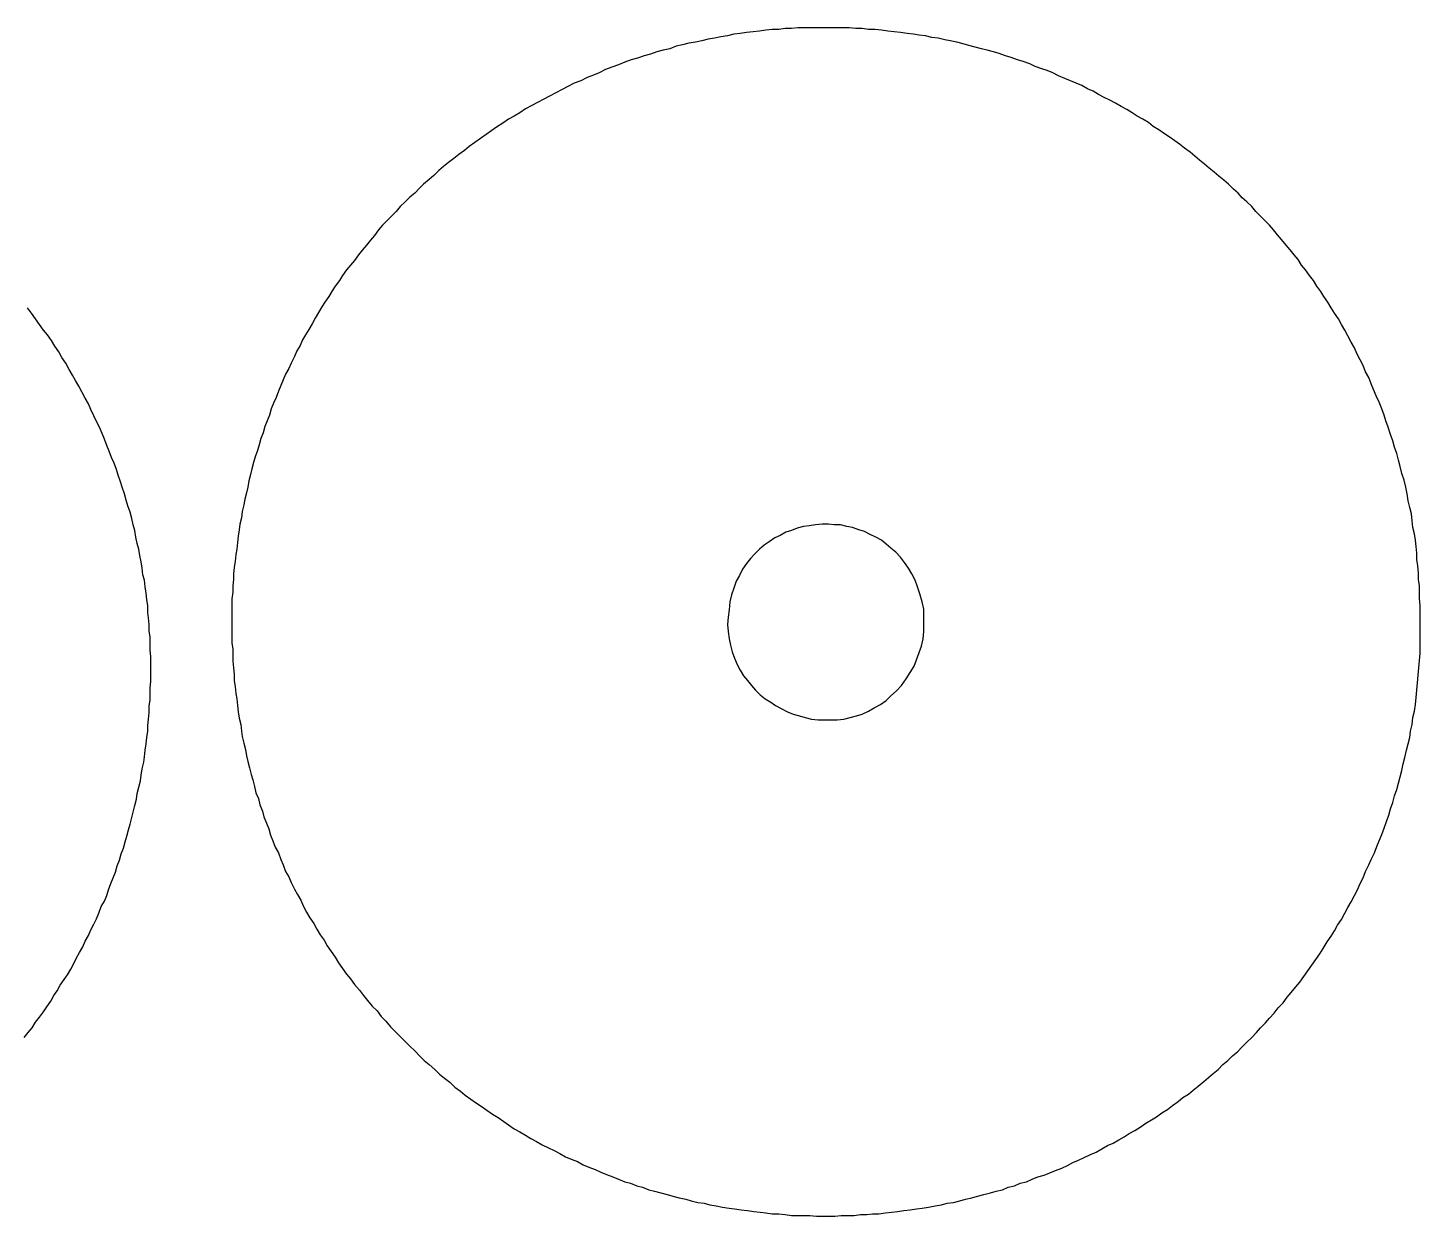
# Model space of a CAD drawing. Extents: x 11 to 591, y 39 to 419.
# Drawn here: x 46.2 to 89.62, y 262.38 to 299.43 of the extents above; entities that cross this region are included whole.
import ezdxf

# ---------------------------------------------------------------- set-up
doc = ezdxf.new("R2010")
doc.units = 0
doc.layers.get('0').update_dxf_attribs({"linetype": 'CONTINUOUS'})

msp = doc.modelspace()

# ---------------------------------------------------------------- linework, layer by layer
at = {"color": 3}
for p, q in [((67.815419, 299.155266), (67.615419, 299.105266)), ((68.015419, 299.180266), (67.815419, 299.155266)), ((68.215419, 299.230266), (68.015419, 299.180266)), ((68.415419, 299.255266), (68.215419, 299.230266)), ((68.615419, 299.280266), (68.415419, 299.255266)), ((68.815419, 299.305266), (68.615419, 299.280266)), ((69.015419, 299.330266), (68.815419, 299.305266)), ((69.215419, 299.355266), (69.015419, 299.330266)), ((69.415419, 299.380266), (69.215419, 299.355266)), ((69.615419, 299.380266), (69.415419, 299.380266)), ((69.815419, 299.405266), (69.615419, 299.380266)), ((70.015419, 299.405266), (69.815419, 299.405266)), ((70.215419, 299.430266), (70.015419, 299.405266)), ((70.415419, 299.430266), (70.215419, 299.430266)), ((70.615419, 299.430266), (70.415419, 299.430266)), ((70.815419, 299.430266), (70.615419, 299.430266)), ((71.015419, 299.430266), (70.815419, 299.430266)), ((71.215419, 299.430266), (71.015419, 299.430266)), ((71.415419, 299.430266), (71.215419, 299.430266)), ((71.615419, 299.430266), (71.415419, 299.430266)), ((71.815419, 299.430266), (71.615419, 299.430266)), ((72.015419, 299.405266), (71.815419, 299.430266)), ((72.215419, 299.405266), (72.015419, 299.405266)), ((72.415419, 299.380266), (72.215419, 299.405266)), ((72.615419, 299.380266), (72.415419, 299.380266)), ((72.815419, 299.355266), (72.615419, 299.380266)), ((73.015419, 299.330266), (72.815419, 299.355266)), ((73.215419, 299.305266), (73.015419, 299.330266)), ((73.415419, 299.280266), (73.215419, 299.305266)), ((73.615419, 299.255266), (73.415419, 299.280266)), ((73.815419, 299.230266), (73.615419, 299.255266)), ((73.990419, 299.205266), (73.815419, 299.230266)), ((74.190419, 299.180266), (73.990419, 299.205266)), ((74.390419, 299.130266), (74.190419, 299.180266)), ((74.590419, 299.105266), (74.390419, 299.130266)), ((65.815419, 298.680266), (65.615419, 298.605266)), ((66.015419, 298.730266), (65.815419, 298.680266)), ((66.215419, 298.780266), (66.015419, 298.730266)), ((66.415419, 298.855266), (66.215419, 298.780266)), ((66.615419, 298.905266), (66.415419, 298.855266)), ((66.815419, 298.955266), (66.615419, 298.905266)), ((67.015419, 298.980266), (66.815419, 298.955266)), ((67.215419, 299.030266), (67.015419, 298.980266)), ((67.415419, 299.080266), (67.215419, 299.030266)), ((67.615419, 299.105266), (67.415419, 299.080266)), ((74.790419, 299.055266), (74.590419, 299.105266)), ((74.965419, 299.030266), (74.790419, 299.055266)), ((75.165419, 298.980266), (74.965419, 299.030266)), ((75.365419, 298.930266), (75.165419, 298.980266)), ((75.540419, 298.880266), (75.365419, 298.930266)), ((75.740419, 298.830266), (75.540419, 298.880266)), ((75.940419, 298.780266), (75.740419, 298.830266)), ((76.115419, 298.730266), (75.940419, 298.780266)), ((76.315419, 298.680266), (76.115419, 298.730266)), ((76.490419, 298.630266), (76.315419, 298.680266)), ((64.615419, 298.280266), (64.415419, 298.205266)), ((64.815419, 298.355266), (64.615419, 298.280266)), ((65.015419, 298.430266), (64.815419, 298.355266)), ((65.215419, 298.480266), (65.015419, 298.430266)), ((65.415419, 298.555266), (65.215419, 298.480266)), ((65.615419, 298.605266), (65.415419, 298.555266)), ((76.690419, 298.555266), (76.490419, 298.630266)), ((76.865419, 298.505266), (76.690419, 298.555266)), ((77.065419, 298.430266), (76.865419, 298.505266)), ((77.240419, 298.380266), (77.065419, 298.430266)), ((77.440419, 298.305266), (77.240419, 298.380266)), ((77.615419, 298.230266), (77.440419, 298.305266)), ((63.640419, 297.880266), (63.440419, 297.780266)), ((63.840419, 297.955266), (63.640419, 297.880266)), ((64.015419, 298.030266), (63.840419, 297.955266)), ((64.215419, 298.130266), (64.015419, 298.030266)), ((64.415419, 298.205266), (64.215419, 298.130266)), ((77.815419, 298.155266), (77.615419, 298.230266)), ((77.990419, 298.105266), (77.815419, 298.155266)), ((78.165419, 298.030266), (77.990419, 298.105266)), ((78.340419, 297.930266), (78.165419, 298.030266)), ((78.540419, 297.855266), (78.340419, 297.930266)), ((78.715419, 297.780266), (78.540419, 297.855266)), ((62.665419, 297.405266), (62.465419, 297.305266)), ((62.865419, 297.505266), (62.665419, 297.405266)), ((63.040419, 297.605266), (62.865419, 297.505266)), ((63.240419, 297.705266), (63.040419, 297.605266)), ((63.440419, 297.780266), (63.240419, 297.705266)), ((78.890419, 297.705266), (78.715419, 297.780266)), ((79.065419, 297.630266), (78.890419, 297.705266)), ((79.240419, 297.530266), (79.065419, 297.630266)), ((79.415419, 297.455266), (79.240419, 297.530266)), ((79.590419, 297.355266), (79.415419, 297.455266)), ((61.915419, 297.005266), (61.715419, 296.905266)), ((62.090419, 297.105266), (61.915419, 297.005266)), ((62.290419, 297.205266), (62.090419, 297.105266)), ((62.465419, 297.305266), (62.290419, 297.205266)), ((79.765419, 297.255266), (79.590419, 297.355266)), ((79.940419, 297.180266), (79.765419, 297.255266)), ((80.115419, 297.080266), (79.940419, 297.180266)), ((80.290419, 296.980266), (80.115419, 297.080266)), ((80.465419, 296.880266), (80.290419, 296.980266)), ((61.190419, 296.580266), (61.015419, 296.455266)), ((61.365419, 296.680266), (61.190419, 296.580266)), ((61.540419, 296.780266), (61.365419, 296.680266)), ((61.715419, 296.905266), (61.540419, 296.780266)), ((80.640419, 296.780266), (80.465419, 296.880266)), ((80.790419, 296.680266), (80.640419, 296.780266)), ((80.965419, 296.580266), (80.790419, 296.680266)), ((81.140419, 296.480266), (80.965419, 296.580266)), ((60.490419, 296.105266), (60.315419, 295.980266)), ((60.665419, 296.230266), (60.490419, 296.105266)), ((60.815419, 296.330266), (60.665419, 296.230266)), ((61.015419, 296.455266), (60.815419, 296.330266)), ((81.290419, 296.355266), (81.140419, 296.480266)), ((81.465419, 296.255266), (81.290419, 296.355266)), ((81.640419, 296.130266), (81.465419, 296.255266)), ((81.790419, 296.030266), (81.640419, 296.130266)), ((59.965419, 295.730266), (59.815419, 295.605266)), ((60.140419, 295.855266), (59.965419, 295.730266)), ((60.315419, 295.980266), (60.140419, 295.855266)), ((81.965419, 295.905266), (81.790419, 296.030266)), ((82.115419, 295.805266), (81.965419, 295.905266)), ((82.265419, 295.680266), (82.115419, 295.805266)), ((82.440419, 295.555266), (82.265419, 295.680266)), ((59.315419, 295.230266), (59.165419, 295.105266)), ((59.490419, 295.355266), (59.315419, 295.230266)), ((59.640419, 295.480266), (59.490419, 295.355266)), ((59.815419, 295.605266), (59.640419, 295.480266)), ((82.590419, 295.430266), (82.440419, 295.555266)), ((82.740419, 295.305266), (82.590419, 295.430266)), ((82.890419, 295.180266), (82.740419, 295.305266)), ((58.865419, 294.830266), (58.715419, 294.705266)), ((59.015419, 294.980266), (58.865419, 294.830266)), ((59.165419, 295.105266), (59.015419, 294.980266)), ((83.040419, 295.055266), (82.890419, 295.180266)), ((83.190419, 294.930266), (83.040419, 295.055266)), ((83.340419, 294.805266), (83.190419, 294.930266)), ((83.490419, 294.680266), (83.340419, 294.805266)), ((58.415419, 294.430266), (58.265419, 294.280266)), ((58.540419, 294.555266), (58.415419, 294.430266)), ((58.715419, 294.705266), (58.540419, 294.555266)), ((83.640419, 294.555266), (83.490419, 294.680266)), ((83.790419, 294.405266), (83.640419, 294.555266)), ((83.940419, 294.280266), (83.790419, 294.405266)), ((57.965419, 294.005266), (57.815419, 293.855266)), ((58.115419, 294.155266), (57.965419, 294.005266)), ((58.265419, 294.280266), (58.115419, 294.155266)), ((84.065419, 294.130266), (83.940419, 294.280266)), ((84.215419, 294.005266), (84.065419, 294.130266)), ((84.365419, 293.855266), (84.215419, 294.005266)), ((57.540419, 293.555266), (57.415419, 293.430266)), ((57.690419, 293.705266), (57.540419, 293.555266)), ((57.815419, 293.855266), (57.690419, 293.705266)), ((84.490419, 293.705266), (84.365419, 293.855266)), ((84.640419, 293.555266), (84.490419, 293.705266)), ((84.765419, 293.430266), (84.640419, 293.555266)), ((57.140419, 293.130266), (57.015419, 292.955266)), ((57.265419, 293.280266), (57.140419, 293.130266)), ((57.415419, 293.430266), (57.265419, 293.280266)), ((84.915419, 293.280266), (84.765419, 293.430266)), ((85.040419, 293.130266), (84.915419, 293.280266)), ((85.165419, 292.980266), (85.040419, 293.130266)), ((56.765419, 292.655266), (56.640419, 292.505266)), ((56.890419, 292.805266), (56.765419, 292.655266)), ((57.015419, 292.955266), (56.890419, 292.805266)), ((85.290419, 292.830266), (85.165419, 292.980266)), ((85.440419, 292.655266), (85.290419, 292.830266)), ((85.565419, 292.505266), (85.440419, 292.655266)), ((56.390419, 292.180266), (56.265419, 292.030266)), ((56.515419, 292.355266), (56.390419, 292.180266)), ((56.640419, 292.505266), (56.515419, 292.355266)), ((85.690419, 292.355266), (85.565419, 292.505266)), ((85.815419, 292.205266), (85.690419, 292.355266)), ((85.915419, 292.030266), (85.815419, 292.205266)), ((56.140419, 291.880266), (56.015419, 291.705266)), ((56.265419, 292.030266), (56.140419, 291.880266)), ((86.040419, 291.880266), (85.915419, 292.030266)), ((86.165419, 291.705266), (86.040419, 291.880266)), ((55.790419, 291.380266), (55.690419, 291.230266)), ((55.915419, 291.555266), (55.790419, 291.380266)), ((56.015419, 291.705266), (55.915419, 291.555266)), ((86.290419, 291.555266), (86.165419, 291.705266)), ((86.390419, 291.380266), (86.290419, 291.555266)), ((86.515419, 291.205266), (86.390419, 291.380266)), ((55.465419, 290.880266), (55.365419, 290.730266)), ((55.590419, 291.055266), (55.465419, 290.880266)), ((55.690419, 291.230266), (55.590419, 291.055266)), ((86.615419, 291.055266), (86.515419, 291.205266)), ((86.740419, 290.880266), (86.615419, 291.055266)), ((86.840419, 290.705266), (86.740419, 290.880266)), ((46.315419, 290.530266), (46.190419, 290.705266)), ((46.440419, 290.355266), (46.315419, 290.530266)), ((55.265419, 290.555266), (55.165419, 290.380266)), ((55.365419, 290.730266), (55.265419, 290.555266)), ((86.940419, 290.530266), (86.840419, 290.705266)), ((87.065419, 290.355266), (86.940419, 290.530266)), ((46.565419, 290.180266), (46.440419, 290.355266)), ((46.690419, 290.005266), (46.565419, 290.180266)), ((46.815419, 289.855266), (46.690419, 290.005266)), ((54.965419, 290.030266), (54.865419, 289.855266)), ((55.065419, 290.205266), (54.965419, 290.030266)), ((55.165419, 290.380266), (55.065419, 290.205266)), ((87.165419, 290.180266), (87.065419, 290.355266)), ((87.265419, 290.005266), (87.165419, 290.180266)), ((87.365419, 289.830266), (87.265419, 290.005266)), ((46.940419, 289.680266), (46.815419, 289.855266)), ((47.040419, 289.505266), (46.940419, 289.680266)), ((54.765419, 289.705266), (54.690419, 289.530266)), ((54.865419, 289.855266), (54.765419, 289.705266)), ((87.465419, 289.630266), (87.365419, 289.830266)), ((87.565419, 289.455266), (87.465419, 289.630266)), ((47.165419, 289.330266), (47.040419, 289.505266)), ((47.265419, 289.155266), (47.165419, 289.330266)), ((47.390419, 288.980266), (47.265419, 289.155266)), ((54.515419, 289.180266), (54.415419, 288.980266)), ((54.590419, 289.355266), (54.515419, 289.180266)), ((54.690419, 289.530266), (54.590419, 289.355266)), ((87.640419, 289.280266), (87.565419, 289.455266)), ((87.740419, 289.080266), (87.640419, 289.280266)), ((47.490419, 288.780266), (47.390419, 288.980266)), ((47.590419, 288.605266), (47.490419, 288.780266)), ((54.340419, 288.805266), (54.240419, 288.630266)), ((54.415419, 288.980266), (54.340419, 288.805266)), ((87.840419, 288.905266), (87.740419, 289.080266)), ((87.915419, 288.705266), (87.840419, 288.905266)), ((88.015419, 288.530266), (87.915419, 288.705266)), ((47.690419, 288.430266), (47.590419, 288.605266)), ((47.790419, 288.255266), (47.690419, 288.430266)), ((54.090419, 288.280266), (54.015419, 288.105266)), ((54.165419, 288.455266), (54.090419, 288.280266)), ((54.240419, 288.630266), (54.165419, 288.455266)), ((88.090419, 288.330266), (88.015419, 288.530266)), ((88.165419, 288.155266), (88.090419, 288.330266)), ((47.890419, 288.080266), (47.790419, 288.255266)), ((47.990419, 287.880266), (47.890419, 288.080266)), ((48.090419, 287.705266), (47.990419, 287.880266)), ((53.940419, 287.905266), (53.865419, 287.730266)), ((54.015419, 288.105266), (53.940419, 287.905266)), ((88.240419, 287.955266), (88.165419, 288.155266)), ((88.340419, 287.755266), (88.240419, 287.955266)), ((48.165419, 287.530266), (48.090419, 287.705266)), ((48.265419, 287.330266), (48.165419, 287.530266)), ((53.790419, 287.555266), (53.740419, 287.355266)), ((53.865419, 287.730266), (53.790419, 287.555266)), ((88.415419, 287.555266), (88.340419, 287.755266)), ((88.490419, 287.355266), (88.415419, 287.555266)), ((48.340419, 287.155266), (48.265419, 287.330266)), ((48.440419, 286.980266), (48.340419, 287.155266)), ((48.515419, 286.780266), (48.440419, 286.980266)), ((53.590419, 287.005266), (53.540419, 286.805266)), ((53.665419, 287.180266), (53.590419, 287.005266)), ((53.740419, 287.355266), (53.665419, 287.180266)), ((88.540419, 287.180266), (88.490419, 287.355266)), ((88.615419, 286.980266), (88.540419, 287.180266)), ((88.690419, 286.755266), (88.615419, 286.980266)), ((48.590419, 286.605266), (48.515419, 286.780266)), ((48.665419, 286.405266), (48.590419, 286.605266)), ((53.465419, 286.630266), (53.415419, 286.430266)), ((53.540419, 286.805266), (53.465419, 286.630266)), ((88.765419, 286.555266), (88.690419, 286.755266)), ((88.815419, 286.355266), (88.765419, 286.555266)), ((48.740419, 286.230266), (48.665419, 286.405266)), ((48.815419, 286.030266), (48.740419, 286.230266)), ((53.365419, 286.255266), (53.290419, 286.055266)), ((53.415419, 286.430266), (53.365419, 286.255266)), ((88.890419, 286.155266), (88.815419, 286.355266)), ((88.940419, 285.955266), (88.890419, 286.155266)), ((48.890419, 285.855266), (48.815419, 286.030266)), ((48.965419, 285.655266), (48.890419, 285.855266)), ((49.015419, 285.480266), (48.965419, 285.655266)), ((53.190419, 285.680266), (53.140419, 285.505266)), ((53.240419, 285.880266), (53.190419, 285.680266)), ((53.290419, 286.055266), (53.240419, 285.880266)), ((88.990419, 285.755266), (88.940419, 285.955266)), ((89.040419, 285.530266), (88.990419, 285.755266)), ((49.090419, 285.280266), (49.015419, 285.480266)), ((49.140419, 285.105266), (49.090419, 285.280266)), ((53.090419, 285.305266), (53.065419, 285.105266)), ((53.140419, 285.505266), (53.090419, 285.305266)), ((89.115419, 285.330266), (89.040419, 285.530266)), ((89.165419, 285.105266), (89.115419, 285.330266)), ((49.215419, 284.905266), (49.140419, 285.105266)), ((49.265419, 284.705266), (49.215419, 284.905266)), ((53.015419, 284.930266), (52.965419, 284.730266)), ((53.065419, 285.105266), (53.015419, 284.930266)), ((89.215419, 284.905266), (89.165419, 285.105266)), ((89.240419, 284.680266), (89.215419, 284.905266)), ((49.315419, 284.530266), (49.265419, 284.705266)), ((49.390419, 284.330266), (49.315419, 284.530266)), ((52.890419, 284.355266), (52.865419, 284.155266)), ((52.940419, 284.555266), (52.890419, 284.355266)), ((52.965419, 284.730266), (52.940419, 284.555266)), ((89.290419, 284.480266), (89.240419, 284.680266)), ((89.340419, 284.280266), (89.290419, 284.480266)), ((49.440419, 284.130266), (49.390419, 284.330266)), ((49.490419, 283.930266), (49.440419, 284.130266)), ((49.540419, 283.755266), (49.490419, 283.930266)), ((52.815419, 283.955266), (52.790419, 283.780266)), ((52.865419, 284.155266), (52.815419, 283.955266)), ((89.365419, 284.055266), (89.340419, 284.280266)), ((89.390419, 283.855266), (89.365419, 284.055266)), ((49.565419, 283.555266), (49.540419, 283.755266)), ((49.615419, 283.355266), (49.565419, 283.555266)), ((52.765419, 283.580266), (52.740419, 283.380266)), ((52.790419, 283.780266), (52.765419, 283.580266)), ((89.440419, 283.655266), (89.390419, 283.855266)), ((89.465419, 283.455266), (89.440419, 283.655266)), ((49.665419, 283.180266), (49.615419, 283.355266)), ((49.690419, 282.980266), (49.665419, 283.180266)), ((52.715419, 283.180266), (52.690419, 283.005266)), ((52.740419, 283.380266), (52.715419, 283.180266)), ((89.490419, 283.255266), (89.465419, 283.455266)), ((89.515419, 283.055266), (89.490419, 283.255266)), ((89.515419, 282.855266), (89.515419, 283.055266)), ((49.740419, 282.780266), (49.690419, 282.980266)), ((49.765419, 282.580266), (49.740419, 282.780266)), ((52.665419, 282.805266), (52.640419, 282.605266)), ((52.690419, 283.005266), (52.665419, 282.805266)), ((89.540419, 282.655266), (89.515419, 282.855266)), ((89.565419, 282.430266), (89.540419, 282.655266)), ((49.790419, 282.380266), (49.765419, 282.580266)), ((49.840419, 282.205266), (49.790419, 282.380266)), ((49.865419, 282.005266), (49.840419, 282.205266)), ((52.615419, 282.230266), (52.590419, 282.030266)), ((52.640419, 282.605266), (52.615419, 282.405266)), ((52.615419, 282.405266), (52.615419, 282.230266)), ((89.565419, 282.230266), (89.565419, 282.430266)), ((89.590419, 282.030266), (89.565419, 282.230266)), ((49.890419, 281.805266), (49.865419, 282.005266)), ((49.915419, 281.605266), (49.890419, 281.805266)), ((52.590419, 281.830266), (52.565419, 281.630266)), ((52.590419, 282.030266), (52.590419, 281.830266)), ((89.590419, 281.830266), (89.590419, 282.030266)), ((89.590419, 281.630266), (89.590419, 281.830266)), ((49.940419, 281.405266), (49.915419, 281.605266)), ((49.940419, 281.205266), (49.940419, 281.405266)), ((52.565419, 281.630266), (52.565419, 281.430266)), ((52.565419, 281.430266), (52.565419, 281.230266)), ((89.615419, 281.430266), (89.590419, 281.630266)), ((89.615419, 281.205266), (89.615419, 281.430266)), ((49.965419, 281.030266), (49.940419, 281.205266)), ((49.990419, 280.830266), (49.965419, 281.030266)), ((52.565419, 281.230266), (52.565419, 281.055266)), ((52.565419, 281.055266), (52.565419, 280.855266)), ((89.615419, 281.005266), (89.615419, 281.205266)), ((89.615419, 280.805266), (89.615419, 281.005266)), ((49.990419, 280.630266), (49.990419, 280.830266)), ((50.015419, 280.430266), (49.990419, 280.630266)), ((52.565419, 280.855266), (52.565419, 280.655266)), ((52.565419, 280.655266), (52.565419, 280.455266)), ((52.565419, 280.455266), (52.565419, 280.255266)), ((89.615419, 280.580266), (89.615419, 280.805266)), ((89.615419, 280.380266), (89.615419, 280.580266)), ((50.015419, 280.230266), (50.015419, 280.430266)), ((50.015419, 280.030266), (50.015419, 280.230266)), ((50.040419, 279.830266), (50.015419, 280.030266)), ((52.565419, 280.255266), (52.590419, 280.055266)), ((52.590419, 280.055266), (52.590419, 279.855266)), ((89.615419, 280.155266), (89.615419, 280.380266)), ((89.615419, 279.930266), (89.615419, 280.155266)), ((50.040419, 279.655266), (50.040419, 279.830266)), ((50.040419, 279.455266), (50.040419, 279.655266)), ((52.590419, 279.855266), (52.590419, 279.680266)), ((52.590419, 279.680266), (52.615419, 279.480266)), ((89.490419, 278.555266), (89.590419, 279.705266)), ((89.590419, 279.705266), (89.615419, 279.930266)), ((50.040419, 279.255266), (50.040419, 279.455266)), ((50.040419, 279.055266), (50.040419, 279.255266)), ((52.615419, 279.480266), (52.640419, 279.280266)), ((52.640419, 279.280266), (52.640419, 279.080266)), ((50.015419, 278.855266), (50.040419, 279.055266)), ((50.015419, 278.655266), (50.015419, 278.855266)), ((52.640419, 279.080266), (52.665419, 278.880266)), ((52.665419, 278.880266), (52.690419, 278.680266)), ((49.990419, 278.280266), (50.015419, 278.480266)), ((49.990419, 278.080266), (49.990419, 278.280266)), ((50.015419, 278.480266), (50.015419, 278.655266)), ((52.690419, 278.680266), (52.715419, 278.505266)), ((52.715419, 278.505266), (52.740419, 278.305266)), ((52.740419, 278.305266), (52.765419, 278.105266)), ((89.440419, 278.130266), (89.465419, 278.330266)), ((89.465419, 278.330266), (89.490419, 278.555266)), ((49.940419, 277.680266), (49.965419, 277.880266)), ((49.965419, 277.880266), (49.990419, 278.080266)), ((52.765419, 278.105266), (52.790419, 277.905266)), ((52.790419, 277.905266), (52.840419, 277.705266)), ((89.365419, 277.705266), (89.390419, 277.930266)), ((89.390419, 277.930266), (89.440419, 278.130266)), ((49.915419, 277.305266), (49.940419, 277.505266)), ((49.940419, 277.505266), (49.940419, 277.680266)), ((52.840419, 277.705266), (52.865419, 277.505266)), ((52.865419, 277.505266), (52.890419, 277.330266)), ((89.290419, 277.305266), (89.315419, 277.505266)), ((89.315419, 277.505266), (89.365419, 277.705266)), ((49.865419, 276.905266), (49.890419, 277.105266)), ((49.890419, 277.105266), (49.915419, 277.305266)), ((52.890419, 277.330266), (52.940419, 277.130266)), ((52.940419, 277.130266), (52.990419, 276.930266)), ((89.190419, 276.905266), (89.240419, 277.105266)), ((89.240419, 277.105266), (89.290419, 277.305266)), ((49.815419, 276.530266), (49.840419, 276.705266)), ((49.840419, 276.705266), (49.865419, 276.905266)), ((52.990419, 276.930266), (53.015419, 276.730266)), ((53.015419, 276.730266), (53.065419, 276.555266)), ((53.065419, 276.555266), (53.115419, 276.355266)), ((89.090419, 276.480266), (89.140419, 276.680266)), ((89.140419, 276.680266), (89.190419, 276.905266)), ((49.715419, 275.955266), (49.740419, 276.130266)), ((49.740419, 276.130266), (49.765419, 276.330266)), ((49.765419, 276.330266), (49.815419, 276.530266)), ((53.115419, 276.355266), (53.165419, 276.155266)), ((53.165419, 276.155266), (53.215419, 275.980266)), ((88.990419, 276.080266), (89.040419, 276.280266)), ((89.040419, 276.280266), (89.090419, 276.480266)), ((49.615419, 275.555266), (49.665419, 275.755266)), ((49.665419, 275.755266), (49.715419, 275.955266)), ((53.215419, 275.980266), (53.265419, 275.780266)), ((53.265419, 275.780266), (53.315419, 275.580266)), ((88.815419, 275.480266), (88.890419, 275.680266)), ((88.890419, 275.680266), (88.940419, 275.880266)), ((88.940419, 275.880266), (88.990419, 276.080266)), ((49.540419, 275.180266), (49.590419, 275.380266)), ((49.590419, 275.380266), (49.615419, 275.555266)), ((53.315419, 275.580266), (53.390419, 275.405266)), ((53.390419, 275.405266), (53.440419, 275.205266)), ((88.690419, 275.080266), (88.765419, 275.280266)), ((88.765419, 275.280266), (88.815419, 275.480266)), ((49.390419, 274.605266), (49.440419, 274.805266)), ((49.440419, 274.805266), (49.490419, 274.980266)), ((49.490419, 274.980266), (49.540419, 275.180266)), ((53.440419, 275.205266), (53.515419, 275.005266)), ((53.515419, 275.005266), (53.565419, 274.830266)), ((53.565419, 274.830266), (53.640419, 274.630266)), ((88.565419, 274.680266), (88.640419, 274.880266)), ((88.640419, 274.880266), (88.690419, 275.080266)), ((49.290419, 274.230266), (49.340419, 274.430266)), ((49.340419, 274.430266), (49.390419, 274.605266)), ((53.640419, 274.630266), (53.715419, 274.455266)), ((53.715419, 274.455266), (53.765419, 274.255266)), ((88.415419, 274.280266), (88.490419, 274.480266)), ((88.490419, 274.480266), (88.565419, 274.680266)), ((49.190419, 273.855266), (49.240419, 274.055266)), ((49.240419, 274.055266), (49.290419, 274.230266)), ((53.765419, 274.255266), (53.840419, 274.080266)), ((53.840419, 274.080266), (53.915419, 273.880266)), ((88.265419, 273.905266), (88.340419, 274.080266)), ((88.340419, 274.080266), (88.415419, 274.280266)), ((49.065419, 273.480266), (49.115419, 273.680266)), ((49.115419, 273.680266), (49.190419, 273.855266)), ((53.915419, 273.880266), (54.015419, 273.705266)), ((54.015419, 273.705266), (54.090419, 273.505266)), ((54.090419, 273.505266), (54.165419, 273.330266)), ((88.015419, 273.330266), (88.090419, 273.505266)), ((88.090419, 273.505266), (88.190419, 273.705266)), ((88.190419, 273.705266), (88.265419, 273.905266)), ((48.865419, 272.930266), (48.940419, 273.105266)), ((48.940419, 273.105266), (48.990419, 273.305266)), ((48.990419, 273.305266), (49.065419, 273.480266)), ((54.165419, 273.330266), (54.240419, 273.130266)), ((54.240419, 273.130266), (54.340419, 272.955266)), ((87.840419, 272.930266), (87.915419, 273.130266)), ((87.915419, 273.130266), (88.015419, 273.330266)), ((48.715419, 272.555266), (48.790419, 272.755266)), ((48.790419, 272.755266), (48.865419, 272.930266)), ((54.340419, 272.955266), (54.415419, 272.780266)), ((54.415419, 272.780266), (54.515419, 272.580266)), ((87.665419, 272.555266), (87.740419, 272.755266)), ((87.740419, 272.755266), (87.840419, 272.930266)), ((48.490419, 272.030266), (48.590419, 272.205266)), ((48.590419, 272.205266), (48.665419, 272.380266)), ((48.665419, 272.380266), (48.715419, 272.555266)), ((54.515419, 272.580266), (54.615419, 272.405266)), ((54.615419, 272.405266), (54.715419, 272.230266)), ((54.715419, 272.230266), (54.790419, 272.055266)), ((87.465419, 272.180266), (87.565419, 272.380266)), ((87.565419, 272.380266), (87.665419, 272.555266)), ((48.340419, 271.655266), (48.415419, 271.830266)), ((48.415419, 271.830266), (48.490419, 272.030266)), ((54.790419, 272.055266), (54.890419, 271.855266)), ((54.890419, 271.855266), (54.990419, 271.680266)), ((87.165419, 271.630266), (87.265419, 271.830266)), ((87.265419, 271.830266), (87.365419, 272.005266)), ((87.365419, 272.005266), (87.465419, 272.180266)), ((48.165419, 271.305266), (48.265419, 271.480266)), ((48.265419, 271.480266), (48.340419, 271.655266)), ((54.990419, 271.680266), (55.115419, 271.505266)), ((55.115419, 271.505266), (55.215419, 271.330266)), ((55.215419, 271.330266), (55.315419, 271.155266)), ((86.940419, 271.280266), (87.040419, 271.455266)), ((87.040419, 271.455266), (87.165419, 271.630266)), ((47.915419, 270.780266), (47.990419, 270.955266)), ((47.990419, 270.955266), (48.090419, 271.130266)), ((48.090419, 271.130266), (48.165419, 271.305266)), ((55.315419, 271.155266), (55.440419, 270.980266)), ((55.440419, 270.980266), (55.540419, 270.805266)), ((86.590419, 270.730266), (86.715419, 270.930266)), ((86.715419, 270.930266), (86.840419, 271.105266)), ((86.840419, 271.105266), (86.940419, 271.280266)), ((47.715419, 270.430266), (47.815419, 270.605266)), ((47.815419, 270.605266), (47.915419, 270.780266)), ((55.540419, 270.805266), (55.665419, 270.630266)), ((55.665419, 270.630266), (55.790419, 270.455266)), ((86.365419, 270.380266), (86.490419, 270.555266)), ((86.490419, 270.555266), (86.590419, 270.730266)), ((47.440419, 269.905266), (47.540419, 270.080266)), ((47.540419, 270.080266), (47.640419, 270.255266)), ((47.640419, 270.255266), (47.715419, 270.430266)), ((55.790419, 270.455266), (55.890419, 270.280266)), ((55.890419, 270.280266), (56.015419, 270.105266)), ((56.015419, 270.105266), (56.140419, 269.930266)), ((85.990419, 269.855266), (86.115419, 270.030266)), ((86.115419, 270.030266), (86.240419, 270.205266)), ((86.240419, 270.205266), (86.365419, 270.380266)), ((47.215419, 269.580266), (47.340419, 269.755266)), ((47.340419, 269.755266), (47.440419, 269.905266)), ((56.140419, 269.930266), (56.265419, 269.780266)), ((56.265419, 269.780266), (56.390419, 269.605266)), ((56.390419, 269.605266), (56.540419, 269.430266)), ((85.740419, 269.530266), (85.865419, 269.680266)), ((85.865419, 269.680266), (85.990419, 269.855266)), ((46.915419, 269.080266), (47.015419, 269.255266)), ((47.015419, 269.255266), (47.115419, 269.405266)), ((47.115419, 269.405266), (47.215419, 269.580266)), ((56.540419, 269.430266), (56.665419, 269.255266)), ((56.665419, 269.255266), (56.790419, 269.105266)), ((85.340419, 269.030266), (85.465419, 269.205266)), ((85.465419, 269.205266), (85.590419, 269.355266)), ((85.590419, 269.355266), (85.740419, 269.530266)), ((46.565419, 268.580266), (46.690419, 268.755266)), ((46.690419, 268.755266), (46.790419, 268.905266)), ((46.790419, 268.905266), (46.915419, 269.080266)), ((56.790419, 269.105266), (56.940419, 268.930266)), ((56.940419, 268.930266), (57.090419, 268.780266)), ((57.090419, 268.780266), (57.215419, 268.605266)), ((85.065419, 268.705266), (85.190419, 268.880266)), ((85.190419, 268.880266), (85.340419, 269.030266)), ((46.340419, 268.255266), (46.440419, 268.430266)), ((46.440419, 268.430266), (46.565419, 268.580266)), ((57.215419, 268.605266), (57.365419, 268.455266)), ((57.365419, 268.455266), (57.515419, 268.280266)), ((84.640419, 268.255266), (84.790419, 268.405266)), ((84.790419, 268.405266), (84.915419, 268.555266)), ((84.915419, 268.555266), (85.065419, 268.705266)), ((46.090419, 267.955266), (46.215419, 268.105266)), ((46.215419, 268.105266), (46.340419, 268.255266)), ((57.515419, 268.280266), (57.665419, 268.130266)), ((57.665419, 268.130266), (57.815419, 267.980266)), ((57.815419, 267.980266), (57.965419, 267.830266)), ((84.215419, 267.805266), (84.365419, 267.955266)), ((84.365419, 267.955266), (84.515419, 268.105266)), ((84.515419, 268.105266), (84.640419, 268.255266)), ((57.965419, 267.830266), (58.115419, 267.680266)), ((58.115419, 267.680266), (58.265419, 267.530266)), ((58.265419, 267.530266), (58.415419, 267.380266)), ((83.765419, 267.380266), (83.915419, 267.505266)), ((83.915419, 267.505266), (84.065419, 267.655266)), ((84.065419, 267.655266), (84.215419, 267.805266)), ((58.415419, 267.380266), (58.565419, 267.230266)), ((58.565419, 267.230266), (58.715419, 267.105266)), ((58.715419, 267.105266), (58.890419, 266.955266)), ((83.315419, 266.955266), (83.465419, 267.105266)), ((83.465419, 267.105266), (83.615419, 267.230266)), ((83.615419, 267.230266), (83.765419, 267.380266)), ((58.890419, 266.955266), (59.040419, 266.805266)), ((59.040419, 266.805266), (59.190419, 266.680266)), ((59.190419, 266.680266), (59.365419, 266.555266)), ((59.365419, 266.555266), (59.515419, 266.405266)), ((82.690419, 266.430266), (82.865419, 266.580266)), ((82.865419, 266.580266), (83.015419, 266.705266)), ((83.015419, 266.705266), (83.165419, 266.830266)), ((83.165419, 266.830266), (83.315419, 266.955266)), ((59.515419, 266.405266), (59.690419, 266.280266)), ((59.690419, 266.280266), (59.840419, 266.155266)), ((59.840419, 266.155266), (60.015419, 266.030266)), ((82.215419, 266.080266), (82.390419, 266.180266)), ((82.390419, 266.180266), (82.540419, 266.305266)), ((82.540419, 266.305266), (82.690419, 266.430266)), ((60.015419, 266.030266), (60.190419, 265.905266)), ((60.190419, 265.905266), (60.340419, 265.805266)), ((60.340419, 265.805266), (60.515419, 265.680266)), ((81.565419, 265.605266), (81.740419, 265.705266)), ((81.740419, 265.705266), (81.890419, 265.830266)), ((81.890419, 265.830266), (82.065419, 265.955266)), ((82.065419, 265.955266), (82.215419, 266.080266)), ((60.515419, 265.680266), (60.690419, 265.555266)), ((60.690419, 265.555266), (60.865419, 265.455266)), ((60.865419, 265.455266), (61.040419, 265.330266)), ((61.040419, 265.330266), (61.190419, 265.230266)), ((80.890419, 265.155266), (81.065419, 265.280266)), ((81.065419, 265.280266), (81.240419, 265.380266)), ((81.240419, 265.380266), (81.390419, 265.480266)), ((81.390419, 265.480266), (81.565419, 265.605266)), ((61.190419, 265.230266), (61.365419, 265.105266)), ((61.365419, 265.105266), (61.540419, 265.005266)), ((61.540419, 265.005266), (61.715419, 264.905266)), ((61.715419, 264.905266), (61.890419, 264.805266)), ((80.215419, 264.755266), (80.390419, 264.855266)), ((80.390419, 264.855266), (80.540419, 264.955266)), ((80.540419, 264.955266), (80.715419, 265.055266)), ((80.715419, 265.055266), (80.890419, 265.155266)), ((61.890419, 264.805266), (62.065419, 264.705266)), ((62.065419, 264.705266), (62.240419, 264.605266)), ((62.240419, 264.605266), (62.440419, 264.505266)), ((62.440419, 264.505266), (62.615419, 264.430266)), ((62.615419, 264.430266), (62.790419, 264.330266)), ((79.515419, 264.380266), (79.690419, 264.480266)), ((79.690419, 264.480266), (79.865419, 264.580266)), ((79.865419, 264.580266), (80.040419, 264.655266)), ((80.040419, 264.655266), (80.215419, 264.755266)), ((62.790419, 264.330266), (62.965419, 264.230266)), ((62.965419, 264.230266), (63.140419, 264.155266)), ((63.140419, 264.155266), (63.340419, 264.080266)), ((63.340419, 264.080266), (63.515419, 263.980266)), ((63.515419, 263.980266), (63.690419, 263.905266)), ((78.440419, 263.880266), (78.615419, 263.955266)), ((78.615419, 263.955266), (78.790419, 264.055266)), ((78.790419, 264.055266), (78.965419, 264.130266)), ((78.965419, 264.130266), (79.140419, 264.205266)), ((79.140419, 264.205266), (79.340419, 264.305266)), ((79.340419, 264.305266), (79.515419, 264.380266)), ((63.690419, 263.905266), (63.890419, 263.830266)), ((63.890419, 263.830266), (64.065419, 263.755266)), ((64.065419, 263.755266), (64.240419, 263.680266)), ((64.240419, 263.680266), (64.440419, 263.605266)), ((64.440419, 263.605266), (64.615419, 263.530266)), ((64.615419, 263.530266), (64.815419, 263.455266)), ((77.340419, 263.455266), (77.515419, 263.530266)), ((77.515419, 263.530266), (77.690419, 263.605266)), ((77.690419, 263.605266), (77.890419, 263.655266)), ((77.890419, 263.655266), (78.065419, 263.730266)), ((78.065419, 263.730266), (78.240419, 263.805266)), ((78.240419, 263.805266), (78.440419, 263.880266)), ((64.815419, 263.455266), (64.990419, 263.405266)), ((64.990419, 263.405266), (65.190419, 263.330266)), ((65.190419, 263.330266), (65.365419, 263.280266)), ((65.365419, 263.280266), (65.565419, 263.205266)), ((65.565419, 263.205266), (65.740419, 263.155266)), ((65.740419, 263.155266), (65.940419, 263.105266)), ((65.940419, 263.105266), (66.140419, 263.055266)), ((76.015419, 263.055266), (76.215419, 263.105266)), ((76.215419, 263.105266), (76.390419, 263.155266)), ((76.390419, 263.155266), (76.590419, 263.205266)), ((76.590419, 263.205266), (76.765419, 263.280266)), ((76.765419, 263.280266), (76.965419, 263.330266)), ((76.965419, 263.330266), (77.140419, 263.405266)), ((77.140419, 263.405266), (77.340419, 263.455266)), ((66.140419, 263.055266), (66.315419, 263.005266)), ((66.315419, 263.005266), (66.515419, 262.955266)), ((66.515419, 262.955266), (66.715419, 262.905266)), ((66.715419, 262.905266), (66.890419, 262.855266)), ((66.890419, 262.855266), (67.090419, 262.805266)), ((67.090419, 262.805266), (67.290419, 262.780266)), ((67.290419, 262.780266), (67.465419, 262.730266)), ((67.465419, 262.730266), (67.665419, 262.705266)), ((67.665419, 262.705266), (67.865419, 262.655266)), ((67.865419, 262.655266), (68.065419, 262.630266)), ((74.090419, 262.630266), (74.290419, 262.655266)), ((74.290419, 262.655266), (74.490419, 262.705266)), ((74.490419, 262.705266), (74.690419, 262.730266)), ((74.690419, 262.730266), (74.865419, 262.780266)), ((74.865419, 262.780266), (75.065419, 262.805266)), ((75.065419, 262.805266), (75.265419, 262.855266)), ((75.265419, 262.855266), (75.440419, 262.905266)), ((75.440419, 262.905266), (75.640419, 262.955266)), ((75.640419, 262.955266), (75.815419, 263.005266)), ((75.815419, 263.005266), (76.015419, 263.055266)), ((68.065419, 262.630266), (68.240419, 262.605266)), ((68.240419, 262.605266), (68.440419, 262.580266)), ((68.440419, 262.580266), (68.640419, 262.555266)), ((68.640419, 262.555266), (68.840419, 262.530266)), ((68.840419, 262.530266), (69.040419, 262.505266)), ((69.040419, 262.505266), (69.215419, 262.480266)), ((69.215419, 262.480266), (69.415419, 262.455266)), ((69.415419, 262.455266), (69.615419, 262.455266)), ((69.615419, 262.455266), (69.815419, 262.430266)), ((69.815419, 262.430266), (70.015419, 262.405266)), ((70.015419, 262.405266), (70.190419, 262.405266)), ((70.190419, 262.405266), (70.390419, 262.405266)), ((70.390419, 262.405266), (70.590419, 262.405266)), ((70.590419, 262.405266), (70.790419, 262.380266)), ((70.790419, 262.380266), (70.990419, 262.380266)), ((70.990419, 262.380266), (71.190419, 262.380266)), ((71.190419, 262.380266), (71.365419, 262.380266)), ((71.365419, 262.380266), (71.565419, 262.405266)), ((71.565419, 262.405266), (71.765419, 262.405266)), ((71.765419, 262.405266), (71.965419, 262.405266)), ((71.965419, 262.405266), (72.165419, 262.430266)), ((72.165419, 262.430266), (72.365419, 262.430266)), ((72.365419, 262.430266), (72.540419, 262.455266)), ((72.540419, 262.455266), (72.740419, 262.455266)), ((72.740419, 262.455266), (72.940419, 262.480266)), ((72.940419, 262.480266), (73.140419, 262.505266)), ((73.140419, 262.505266), (73.315419, 262.530266)), ((73.315419, 262.530266), (73.515419, 262.555266)), ((73.515419, 262.555266), (73.715419, 262.580266)), ((73.715419, 262.580266), (73.915419, 262.605266)), ((73.915419, 262.605266), (74.090419, 262.630266))]:
    msp.add_line(p, q, dxfattribs=at)
at = {"color": 7}
for p, q in [((70.765419, 283.930266), (70.565419, 283.905266)), ((70.965419, 283.955266), (70.765419, 283.930266)), ((71.165419, 283.955266), (70.965419, 283.955266)), ((71.340419, 283.930266), (71.165419, 283.955266)), ((71.540419, 283.930266), (71.340419, 283.930266)), ((71.740419, 283.880266), (71.540419, 283.930266)), ((69.490419, 283.530266), (69.315419, 283.405266)), ((69.665419, 283.605266), (69.490419, 283.530266)), ((69.840419, 283.705266), (69.665419, 283.605266)), ((70.015419, 283.755266), (69.840419, 283.705266)), ((70.190419, 283.830266), (70.015419, 283.755266)), ((70.390419, 283.880266), (70.190419, 283.830266)), ((70.565419, 283.905266), (70.390419, 283.880266)), ((71.915419, 283.855266), (71.740419, 283.880266)), ((72.115419, 283.780266), (71.915419, 283.855266)), ((72.290419, 283.730266), (72.115419, 283.780266)), ((72.465419, 283.630266), (72.290419, 283.730266)), ((72.640419, 283.555266), (72.465419, 283.630266)), ((72.815419, 283.455266), (72.640419, 283.555266)), ((69.015419, 283.180266), (68.865419, 283.030266)), ((69.165419, 283.305266), (69.015419, 283.180266)), ((69.315419, 283.405266), (69.165419, 283.305266)), ((72.965419, 283.330266), (72.815419, 283.455266)), ((73.115419, 283.205266), (72.965419, 283.330266)), ((73.265419, 283.080266), (73.115419, 283.205266)), ((73.415419, 282.930266), (73.265419, 283.080266)), ((68.615419, 282.730266), (68.490419, 282.555266)), ((68.740419, 282.880266), (68.615419, 282.730266)), ((68.865419, 283.030266), (68.740419, 282.880266)), ((73.540419, 282.755266), (73.415419, 282.930266)), ((73.665419, 282.580266), (73.540419, 282.755266)), ((68.390419, 282.355266), (68.290419, 282.180266)), ((68.490419, 282.555266), (68.390419, 282.355266)), ((73.765419, 282.405266), (73.665419, 282.580266)), ((73.865419, 282.205266), (73.765419, 282.405266)), ((73.940419, 282.005266), (73.865419, 282.205266)), ((68.140419, 281.755266), (68.090419, 281.530266)), ((68.215419, 281.955266), (68.140419, 281.755266)), ((68.290419, 282.180266), (68.215419, 281.955266)), ((74.015419, 281.780266), (73.940419, 282.005266)), ((74.090419, 281.530266), (74.015419, 281.780266)), ((68.090419, 281.530266), (68.065419, 281.280266)), ((74.140419, 281.305266), (74.090419, 281.530266)), ((68.040419, 281.055266), (68.015419, 280.830266)), ((68.065419, 281.280266), (68.040419, 281.055266)), ((74.140419, 281.055266), (74.140419, 281.305266)), ((74.140419, 280.830266), (74.140419, 281.055266)), ((68.015419, 280.830266), (68.040419, 280.605266)), ((68.040419, 280.605266), (68.065419, 280.380266)), ((74.115419, 280.380266), (74.140419, 280.605266)), ((74.140419, 280.605266), (74.140419, 280.830266)), ((68.065419, 280.380266), (68.115419, 280.180266)), ((68.115419, 280.180266), (68.165419, 279.980266)), ((73.990419, 279.955266), (74.065419, 280.155266)), ((74.065419, 280.155266), (74.115419, 280.380266)), ((68.165419, 279.980266), (68.240419, 279.780266)), ((68.240419, 279.780266), (68.315419, 279.580266)), ((68.315419, 279.580266), (68.415419, 279.405266)), ((73.840419, 279.530266), (73.915419, 279.730266)), ((73.915419, 279.730266), (73.990419, 279.955266)), ((68.415419, 279.405266), (68.515419, 279.230266)), ((68.515419, 279.230266), (68.640419, 279.080266)), ((73.590419, 279.130266), (73.715419, 279.330266)), ((73.715419, 279.330266), (73.840419, 279.530266)), ((68.640419, 279.080266), (68.765419, 278.930266)), ((68.765419, 278.930266), (68.890419, 278.780266)), ((68.890419, 278.780266), (69.040419, 278.630266)), ((73.115419, 278.605266), (73.290419, 278.755266)), ((73.290419, 278.755266), (73.440419, 278.930266)), ((73.440419, 278.930266), (73.590419, 279.130266)), ((69.040419, 278.630266), (69.190419, 278.505266)), ((69.190419, 278.505266), (69.365419, 278.405266)), ((69.365419, 278.405266), (69.515419, 278.305266)), ((69.515419, 278.305266), (69.690419, 278.205266)), ((72.590419, 278.230266), (72.790419, 278.330266)), ((72.790419, 278.330266), (72.965419, 278.455266)), ((72.965419, 278.455266), (73.115419, 278.605266)), ((69.690419, 278.205266), (69.890419, 278.105266)), ((69.890419, 278.105266), (70.065419, 278.030266)), ((70.065419, 278.030266), (70.265419, 277.980266)), ((70.265419, 277.980266), (70.440419, 277.930266)), ((70.440419, 277.930266), (70.640419, 277.880266)), ((70.640419, 277.880266), (70.840419, 277.855266)), ((70.840419, 277.855266), (71.040419, 277.855266)), ((71.040419, 277.855266), (71.240419, 277.855266)), ((71.240419, 277.855266), (71.440419, 277.855266)), ((71.440419, 277.855266), (71.640419, 277.880266)), ((71.640419, 277.880266), (71.840419, 277.930266)), ((71.840419, 277.930266), (72.040419, 277.980266)), ((72.040419, 277.980266), (72.215419, 278.030266)), ((72.215419, 278.030266), (72.415419, 278.130266)), ((72.415419, 278.130266), (72.590419, 278.230266))]:
    msp.add_line(p, q, dxfattribs=at)

doc.saveas('drawing.dxf')
